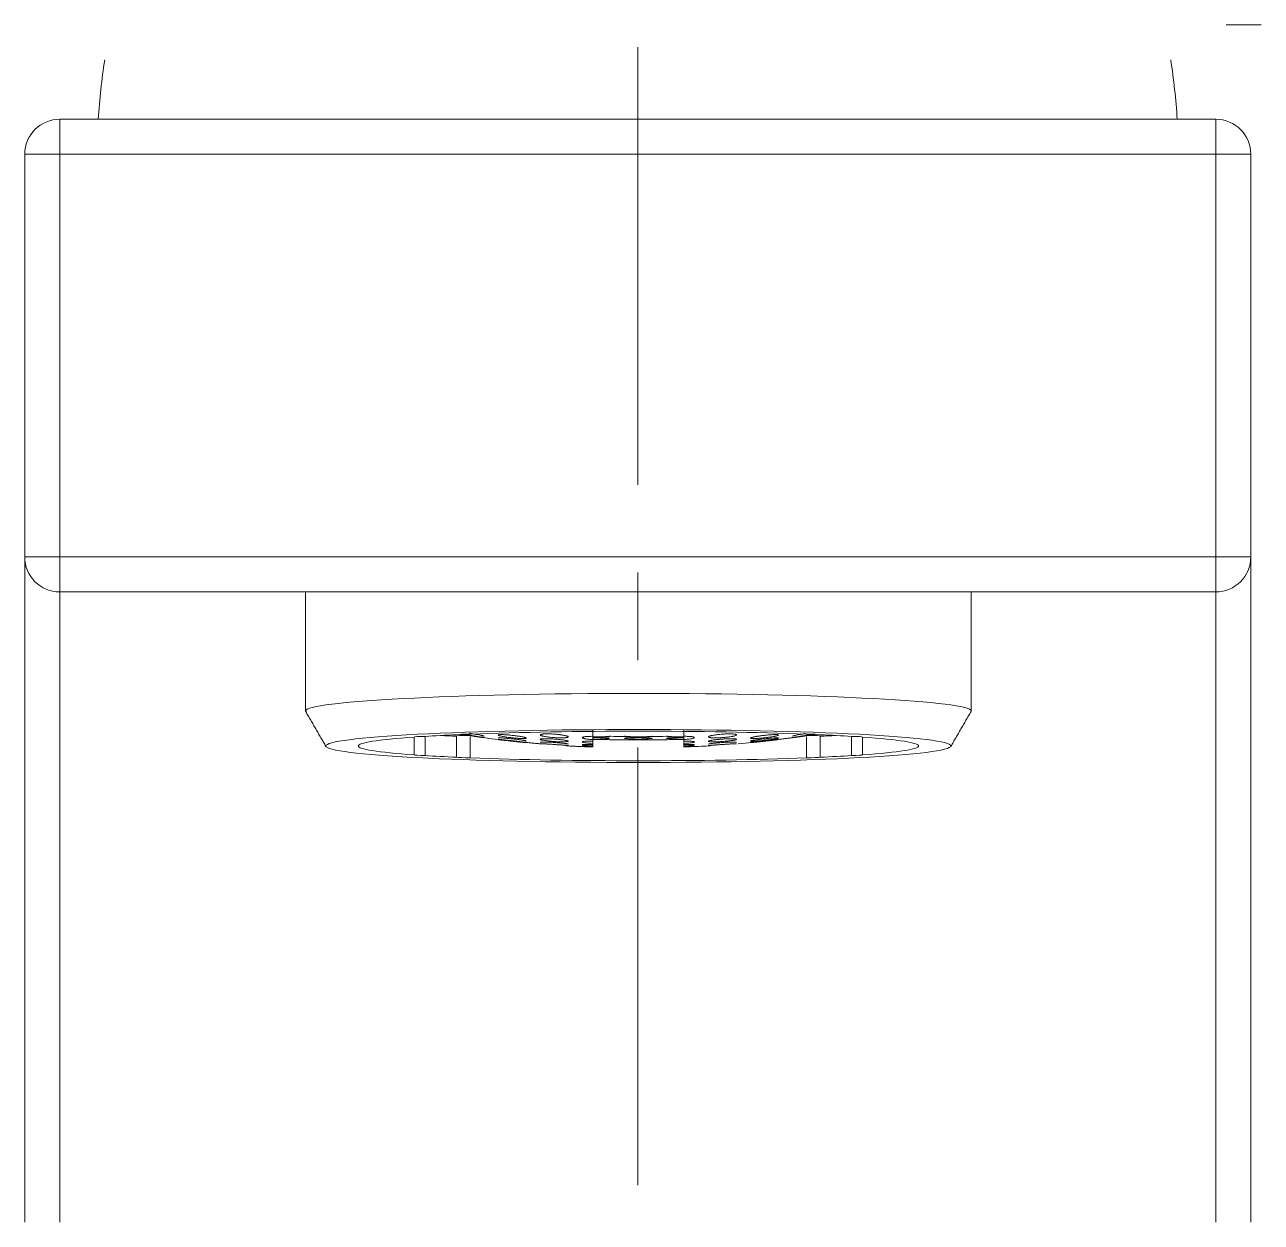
# Model space of a CAD drawing. Extents: x 3319 to 4109, y 0 to 579.
# Drawn here: x 3531.36 to 3566.66, y 364.78 to 398.98 of the extents above; entities that cross this region are included whole.
import ezdxf

# ---------------------------------------------------------------- set-up
doc = ezdxf.new("R2010")
doc.units = 0
doc.header["$LTSCALE"] = 10
doc.header["$MEASUREMENT"] = 0
doc.linetypes.add('CENTER', pattern=[2, 1.25, -0.25, 0.25, -0.25])
doc.layers.add('1', color=7, linetype='CONTINUOUS')
doc.layers.add('BODY', color=7, linetype='CONTINUOUS')

msp = doc.modelspace()

# ---------------------------------------------------------------- linework, layer by layer
at = {"layer": '1', "color": 7, "linetype": 'Continuous', "lineweight": 18}
for p, q in [((3566.661, 398.981), (3565.661, 398.981)), ((3532.361, 396.281), (3565.361, 396.281)), ((3531.361, 383.781), (3531.361, 395.281)), ((3566.361, 395.281), (3566.361, 383.781)), ((3531.361, 364.781), (3531.361, 383.781)), ((3566.361, 383.781), (3566.361, 364.781)), ((3565.361, 382.781), (3532.361, 382.781)), ((3539.379, 382.781), (3539.379, 379.382)), ((3558.379, 379.382), (3558.379, 382.781)), ((3542.479, 378.13), (3542.479, 378.637)), ((3542.791, 378.657), (3542.791, 378.11)), ((3543.689, 378.062), (3543.689, 378.661)), ((3544.079, 378.645), (3544.079, 378.046)), ((3547.579, 378.456), (3547.579, 378.529)), ((3547.579, 378.435), (3547.579, 378.386)), ((3548.079, 378.659), (3548.073, 378.661)), ((3549.279, 378.651), (3549.279, 378.653)), ((3550.179, 378.682), (3550.179, 378.565)), ((3550.179, 378.553), (3550.179, 378.456)), ((3550.179, 378.456), (3550.179, 378.386)), ((3553.679, 378.046), (3553.679, 378.645)), ((3554.069, 378.062), (3554.069, 378.661)), ((3554.967, 378.11), (3554.967, 378.657)), ((3555.279, 378.637), (3555.279, 378.13)), ((3547.579, 378.354), (3547.579, 378.374)), ((3550.179, 378.381), (3550.179, 378.354)), ((3550.179, 378.354), (3550.179, 378.353))]:
    msp.add_line(p, q, dxfattribs=at)
at = {"layer": '1', "color": 7, "linetype": 'Continuous', "lineweight": 13}
for p, q in [((3532.361, 396.281), (3532.361, 395.281)), ((3565.361, 395.281), (3565.361, 396.281)), ((3532.361, 395.281), (3531.361, 395.281)), ((3565.361, 395.281), (3532.361, 395.281)), ((3532.361, 395.281), (3532.361, 383.781)), ((3565.361, 383.781), (3565.361, 395.281)), ((3566.361, 395.281), (3565.361, 395.281)), ((3531.361, 383.781), (3532.361, 383.781)), ((3532.361, 383.781), (3565.361, 383.781)), ((3532.361, 383.781), (3532.361, 382.781)), ((3565.361, 382.781), (3565.361, 383.781)), ((3565.361, 383.781), (3566.361, 383.781)), ((3532.361, 382.781), (3532.361, 364.781)), ((3565.361, 364.781), (3565.361, 382.781))]:
    msp.add_line(p, q, dxfattribs=at)
at = {"layer": '1', "color": 7, "linetype": 'Continuous', "lineweight": 18}
for centre, radius, start, end in [((3553.419, 394.984), 20, 171.3821, 176.2825), ((3544.303, 394.984), 20, 3.7175, 8.6179), ((3532.361, 395.281), 1, 90, 180), ((3565.361, 395.281), 1, 0, 90), ((3532.361, 383.781), 1, 180, 270), ((3565.361, 383.781), 1, 270, 0)]:
    msp.add_arc(centre, radius, start, end, dxfattribs=at)
for centre, major_axis, start_param, end_param in [((3548.879, 379.382), (-9.5, 0), 4.712389, 6.283185), ((3548.879, 379.382), (9.5, 0), 0, 1.570796), ((3548.879, 379.382), (-9.5, 0), 0, 0.029108), ((3548.879, 379.382), (9.5, 0), 6.254077, 6.283185), ((3548.879, 378.383), (8.923, 0), 1.570796, 3.141593), ((3548.879, 378.383), (-8, 0), 4.068888, 5.35589), ((3548.879, 378.383), (8.923, 0), 0, 1.570796), ((3548.879, 378.383), (-8, 0), 5.639684, 6.283185), ((3542.879, 378.637), (-0.4, 0), 4.933703, 6.283185), ((3548.879, 378.383), (-8, 0), 5.41837, 5.577205), ((3548.879, 378.982), (8, 0), 3.93085, 4.006408), ((3544.079, 378.666), (-0.4, 0), 4.895042, 6.283185), ((3544.079, 378.666), (-0.4, 0), 6.283184, 6.5045), ((3544.079, 378.7), (-0.4, 0), 4.712389, 6.061872), ((3544.079, 378.729), (-0.4, 0), 0.770722, 0.926279), ((3548.879, 378.982), (8, 0), 4.54707, 4.877568), ((3547.679, 378.603), (-0.4, 0), 1.313285, 2.740895), ((3547.679, 378.603), (-0.4, 0), 3.478532, 4.968331), ((3548.879, 378.603), (-0.4, 0), 0, 3.141593), ((3548.879, 378.603), (-0.4, 0), 3.478532, 5.882488), ((3550.079, 378.603), (-0.4, 0), 0, 1.826739), ((3550.079, 378.603), (-0.4, 0), 4.454878, 5.882488), ((3553.679, 378.7), (-0.4, 0), 3.362907, 4.712389), ((3553.679, 378.666), (-0.4, 0), 3.141593, 4.536166), ((3548.879, 378.383), (-8, 0), 3.847573, 4.006408), ((3548.879, 378.982), (8, 0), 5.41837, 5.493928), ((3553.679, 378.666), (-0.4, 0), 2.920278, 3.141593), ((3554.879, 378.637), (-0.4, 0), 3.141593, 4.491075), ((3548.879, 378.383), (-8, 0), 3.141593, 3.785094), ((3548.879, 378.383), (8.923, 0), 3.141593, 4.712389), ((3548.879, 378.383), (-8, 0), 0, 0.643501), ((3542.879, 378.13), (-0.4, 0), 0, 1.349482), ((3548.879, 378.383), (-8, 0), 0.705981, 0.864816), ((3548.879, 378.383), (8.923, 0), 4.712389, 6.283185), ((3548.879, 378.383), (-8, 0), 2.276777, 2.435612), ((3554.879, 378.13), (-0.4, 0), 1.792111, 3.141593), ((3548.879, 378.383), (-8, 0), 2.498092, 3.141593), ((3544.079, 378.067), (-0.4, 0), 0.221314, 1.570796), ((3548.879, 378.383), (-8, 0), 0.927295, 2.214297), ((3553.679, 378.067), (-0.4, 0), 1.570796, 2.920278)]:
    msp.add_ellipse(centre, major_axis=major_axis, ratio=0.052756, start_param=start_param, end_param=end_param, dxfattribs=at)
for points, degree in [([(3539.383, 379.367), (3539.96, 378.37)], 1), ([(3557.798, 378.37), (3558.375, 379.367)], 1), ([(3547.579, 378.845), (3547.579, 378.719)], 1), ([(3550.179, 378.845), (3550.179, 378.719)], 1), ([(3545.225, 378.54), (3545.651, 378.484), (3546.078, 378.444)], 2), ([(3547.279, 378.498), (3547.279, 378.501), (3547.288, 378.507), (3547.329, 378.514), (3547.394, 378.519), (3547.479, 378.522), (3547.545, 378.522), (3547.579, 378.522)], 3), ([(3547.579, 378.456), (3547.545, 378.458), (3547.479, 378.462), (3547.394, 378.47), (3547.329, 378.479), (3547.288, 378.489), (3547.279, 378.495), (3547.279, 378.498)], 3), ([(3547.279, 378.416), (3547.279, 378.417), (3547.288, 378.421), (3547.329, 378.425), (3547.394, 378.427), (3547.479, 378.428), (3547.545, 378.427), (3547.579, 378.427)], 3), ([(3547.579, 378.659), (3547.579, 378.665), (3547.579, 378.678), (3547.579, 378.698), (3547.579, 378.712), (3547.579, 378.719)], 3), ([(3547.579, 378.675), (3547.579, 378.565)], 1), ([(3547.579, 378.522), (3547.579, 378.526), (3547.579, 378.535), (3547.579, 378.55), (3547.579, 378.56), (3547.579, 378.565)], 3), ([(3547.579, 378.427), (3547.579, 378.43), (3547.579, 378.436), (3547.579, 378.445), (3547.579, 378.452), (3547.579, 378.456)], 3), ([(3548.479, 378.653), (3548.346, 378.655), (3548.212, 378.657), (3548.079, 378.659)], 3), ([(3549.679, 378.659), (3549.546, 378.657), (3549.412, 378.655), (3549.279, 378.653)], 3), ([(3549.679, 378.659), (3549.679, 378.66), (3549.682, 378.662), (3549.691, 378.661), (3549.697, 378.66)], 3), ([(3550.179, 378.719), (3550.179, 378.712), (3550.179, 378.698), (3550.179, 378.678), (3550.179, 378.665), (3550.179, 378.659)], 3), ([(3550.479, 378.622), (3550.479, 378.618), (3550.47, 378.609), (3550.429, 378.596), (3550.363, 378.583), (3550.279, 378.573), (3550.213, 378.567), (3550.179, 378.565)], 3), ([(3550.179, 378.565), (3550.179, 378.56), (3550.179, 378.55), (3550.179, 378.535), (3550.179, 378.526), (3550.179, 378.522)], 3), ([(3550.179, 378.522), (3550.213, 378.522), (3550.279, 378.522), (3550.363, 378.519), (3550.429, 378.514), (3550.47, 378.507), (3550.479, 378.501), (3550.479, 378.498)], 3), ([(3550.479, 378.498), (3550.479, 378.495), (3550.47, 378.489), (3550.429, 378.479), (3550.363, 378.47), (3550.279, 378.462), (3550.213, 378.458), (3550.179, 378.456)], 3), ([(3550.179, 378.456), (3550.179, 378.452), (3550.179, 378.445), (3550.179, 378.436), (3550.179, 378.43), (3550.179, 378.427)], 3), ([(3550.179, 378.427), (3550.213, 378.427), (3550.279, 378.428), (3550.363, 378.427), (3550.429, 378.425), (3550.47, 378.421), (3550.479, 378.417), (3550.479, 378.416)], 3), ([(3551.73, 378.447), (3551.99, 378.472), (3552.25, 378.502), (3552.509, 378.538)], 3), ([(3552.88, 378.572), (3553.354, 378.622), (3553.82, 378.697)], 2), ([(3546.828, 378.387), (3547.203, 378.365), (3547.579, 378.356)], 2), ([(3547.579, 378.386), (3547.545, 378.387), (3547.479, 378.391), (3547.394, 378.397), (3547.329, 378.403), (3547.288, 378.41), (3547.279, 378.414), (3547.279, 378.416)], 3), ([(3547.279, 378.372), (3547.279, 378.372), (3547.288, 378.373), (3547.329, 378.374), (3547.394, 378.374), (3547.479, 378.372), (3547.545, 378.371), (3547.579, 378.37)], 3), ([(3547.579, 378.354), (3547.545, 378.355), (3547.479, 378.358), (3547.394, 378.362), (3547.329, 378.366), (3547.288, 378.369), (3547.279, 378.371), (3547.279, 378.372)], 3), ([(3547.579, 378.37), (3547.579, 378.371), (3547.579, 378.375), (3547.579, 378.38), (3547.579, 378.384), (3547.579, 378.386)], 3), ([(3547.579, 378.353), (3547.579, 378.353), (3547.579, 378.352), (3547.579, 378.353), (3547.579, 378.354), (3547.579, 378.354)], 3), ([(3550.479, 378.416), (3550.479, 378.414), (3550.47, 378.41), (3550.429, 378.403), (3550.363, 378.397), (3550.279, 378.391), (3550.213, 378.387), (3550.179, 378.386)], 3), ([(3550.179, 378.386), (3550.179, 378.384), (3550.179, 378.38), (3550.179, 378.375), (3550.179, 378.371), (3550.179, 378.37)], 3), ([(3550.179, 378.37), (3550.213, 378.371), (3550.279, 378.372), (3550.363, 378.374), (3550.429, 378.374), (3550.47, 378.373), (3550.479, 378.372), (3550.479, 378.372)], 3), ([(3550.479, 378.372), (3550.479, 378.371), (3550.47, 378.369), (3550.429, 378.366), (3550.363, 378.362), (3550.279, 378.358), (3550.213, 378.355), (3550.179, 378.354)], 3), ([(3550.277, 378.365), (3550.284, 378.365)], 1), ([(3550.284, 378.365), (3550.307, 378.365)], 1)]:
    msp.add_open_spline(points, degree=degree, dxfattribs=at)
for points, knots in [([(3544.479, 378.621), (3544.479, 378.62), (3544.476, 378.62), (3544.469, 378.621), (3544.465, 378.621), (3544.458, 378.622), (3544.453, 378.622), (3544.438, 378.624), (3544.426, 378.626), (3544.404, 378.628), (3544.396, 378.63), (3544.379, 378.632), (3544.37, 378.633), (3544.343, 378.637), (3544.323, 378.639), (3544.29, 378.644), (3544.279, 378.646), (3544.256, 378.649), (3544.232, 378.652), (3544.208, 378.656), (3544.183, 378.66), (3544.17, 378.662), (3544.132, 378.667), (3544.106, 378.671), (3544.067, 378.677), (3544.054, 378.679), (3544.028, 378.683), (3544.015, 378.685), (3543.977, 378.691), (3543.952, 378.695), (3543.916, 378.701), (3543.904, 378.703), (3543.88, 378.707), (3543.869, 378.708), (3543.849, 378.712), (3543.841, 378.713), (3543.833, 378.715)], [0, 0, 0, 0, 0.087706, 0.087706, 0.131559, 0.131559, 0.175412, 0.175412, 0.263118, 0.263118, 0.306971, 0.306971, 0.350824, 0.350824, 0.438529, 0.438529, 0.482382, 0.482382, 0.526235, 0.570088, 0.570088, 0.613941, 0.613941, 0.701647, 0.701647, 0.7455, 0.7455, 0.789353, 0.789353, 0.877059, 0.877059, 0.920912, 0.920912, 0.964765, 0.964765, 1, 1, 1, 1]), ([(3543.835, 378.714), (3543.839, 378.713), (3543.886, 378.706), (3543.936, 378.697), (3543.983, 378.69)], [0, 0, 0, 0, 0.085581, 1, 1, 1, 1]), ([(3543.87, 378.718), (3543.877, 378.717), (3543.884, 378.716), (3543.902, 378.713), (3543.925, 378.71), (3543.95, 378.706), (3543.974, 378.703), (3543.987, 378.701), (3544.026, 378.695), (3544.051, 378.691), (3544.09, 378.685), (3544.103, 378.683), (3544.13, 378.679), (3544.143, 378.677), (3544.181, 378.671), (3544.206, 378.668), (3544.242, 378.662), (3544.254, 378.66), (3544.277, 378.656), (3544.289, 378.655), (3544.321, 378.649), (3544.341, 378.646), (3544.37, 378.641), (3544.379, 378.64), (3544.395, 378.637), (3544.411, 378.634), (3544.425, 378.632), (3544.437, 378.63), (3544.443, 378.629), (3544.458, 378.626), (3544.466, 378.624), (3544.476, 378.622), (3544.479, 378.621), (3544.479, 378.621)], [0, 0, 0, 0, 0.027012, 0.027012, 0.073345, 0.119678, 0.119678, 0.166011, 0.166011, 0.258676, 0.258676, 0.305009, 0.305009, 0.351342, 0.351342, 0.444007, 0.444007, 0.49034, 0.49034, 0.536673, 0.536673, 0.629338, 0.629338, 0.675671, 0.675671, 0.722004, 0.768336, 0.768336, 0.814669, 0.814669, 0.907335, 0.907335, 1, 1, 1, 1]), ([(3543.983, 378.69), (3543.989, 378.689), (3544.043, 378.681), (3544.227, 378.653), (3544.516, 378.61), (3544.757, 378.582), (3544.878, 378.57)], [0, 0, 0, 0, 0.020362, 0.19381, 0.596188, 1, 1, 1, 1]), ([(3544.054, 378.747), (3544.062, 378.745), (3544.07, 378.744), (3544.092, 378.741), (3544.105, 378.739), (3544.131, 378.735), (3544.144, 378.733), (3544.182, 378.727), (3544.207, 378.722), (3544.243, 378.716), (3544.255, 378.714), (3544.278, 378.71), (3544.289, 378.708), (3544.322, 378.702), (3544.342, 378.698), (3544.37, 378.692), (3544.379, 378.69), (3544.396, 378.687), (3544.411, 378.683), (3544.425, 378.68), (3544.437, 378.677), (3544.443, 378.676), (3544.458, 378.672), (3544.466, 378.669), (3544.476, 378.665), (3544.479, 378.663), (3544.479, 378.662)], [0, 0, 0, 0, 0.038376, 0.038376, 0.098477, 0.098477, 0.158579, 0.158579, 0.278782, 0.278782, 0.338883, 0.338883, 0.398985, 0.398985, 0.519188, 0.519188, 0.579289, 0.579289, 0.639391, 0.699492, 0.699492, 0.759594, 0.759594, 0.879797, 0.879797, 1, 1, 1, 1]), ([(3544.879, 378.695), (3544.879, 378.698), (3544.881, 378.7), (3544.889, 378.702), (3544.892, 378.703), (3544.9, 378.704), (3544.904, 378.705), (3544.92, 378.707), (3544.932, 378.707), (3544.954, 378.708), (3544.962, 378.708), (3544.979, 378.708), (3544.987, 378.708), (3545.015, 378.707), (3545.035, 378.706), (3545.068, 378.705), (3545.08, 378.704), (3545.103, 378.703), (3545.126, 378.701), (3545.151, 378.699), (3545.176, 378.697), (3545.189, 378.696), (3545.227, 378.692), (3545.253, 378.69), (3545.292, 378.685), (3545.305, 378.684), (3545.332, 378.681), (3545.345, 378.679), (3545.383, 378.674), (3545.408, 378.671), (3545.444, 378.666), (3545.456, 378.664), (3545.479, 378.66), (3545.49, 378.658), (3545.523, 378.653), (3545.543, 378.649), (3545.58, 378.642), (3545.597, 378.638), (3545.618, 378.633), (3545.625, 378.631), (3545.638, 378.628), (3545.643, 378.626), (3545.658, 378.622), (3545.666, 378.619), (3545.676, 378.613), (3545.679, 378.61), (3545.679, 378.608)], [0, 0, 0, 0, 0.0625, 0.0625, 0.09375, 0.09375, 0.125, 0.125, 0.1875, 0.1875, 0.21875, 0.21875, 0.25, 0.25, 0.3125, 0.3125, 0.34375, 0.34375, 0.375, 0.40625, 0.40625, 0.4375, 0.4375, 0.5, 0.5, 0.53125, 0.53125, 0.5625, 0.5625, 0.625, 0.625, 0.65625, 0.65625, 0.6875, 0.6875, 0.75, 0.75, 0.8125, 0.8125, 0.84375, 0.84375, 0.875, 0.875, 0.9375, 0.9375, 1, 1, 1, 1]), ([(3545.679, 378.608), (3545.679, 378.606), (3545.676, 378.604), (3545.669, 378.601), (3545.665, 378.6), (3545.658, 378.599), (3545.653, 378.598), (3545.638, 378.597), (3545.626, 378.596), (3545.604, 378.595), (3545.596, 378.595), (3545.579, 378.595), (3545.57, 378.595), (3545.543, 378.596), (3545.522, 378.597), (3545.489, 378.598), (3545.478, 378.599), (3545.455, 378.6), (3545.431, 378.602), (3545.407, 378.604), (3545.382, 378.606), (3545.369, 378.607), (3545.33, 378.61), (3545.304, 378.613), (3545.265, 378.617), (3545.252, 378.619), (3545.226, 378.622), (3545.213, 378.623), (3545.175, 378.628), (3545.15, 378.631), (3545.114, 378.637), (3545.102, 378.639), (3545.079, 378.642), (3545.067, 378.644), (3545.035, 378.649), (3545.015, 378.653), (3544.978, 378.661), (3544.961, 378.664), (3544.939, 378.67), (3544.933, 378.671), (3544.92, 378.675), (3544.915, 378.676), (3544.899, 378.681), (3544.892, 378.684), (3544.882, 378.69), (3544.879, 378.693), (3544.879, 378.695)], [0, 0, 0, 0, 0.0625, 0.0625, 0.09375, 0.09375, 0.125, 0.125, 0.1875, 0.1875, 0.21875, 0.21875, 0.25, 0.25, 0.3125, 0.3125, 0.34375, 0.34375, 0.375, 0.40625, 0.40625, 0.4375, 0.4375, 0.5, 0.5, 0.53125, 0.53125, 0.5625, 0.5625, 0.625, 0.625, 0.65625, 0.65625, 0.6875, 0.6875, 0.75, 0.75, 0.8125, 0.8125, 0.84375, 0.84375, 0.875, 0.875, 0.9375, 0.9375, 1, 1, 1, 1]), ([(3544.879, 378.61), (3544.879, 378.611), (3544.881, 378.612), (3544.889, 378.613), (3544.892, 378.614), (3544.9, 378.614), (3544.904, 378.614), (3544.92, 378.615), (3544.932, 378.615), (3544.954, 378.614), (3544.962, 378.614), (3544.978, 378.613), (3544.987, 378.612), (3545.015, 378.611), (3545.035, 378.609), (3545.068, 378.607), (3545.079, 378.606), (3545.102, 378.604), (3545.126, 378.602), (3545.15, 378.6), (3545.175, 378.598), (3545.188, 378.597), (3545.227, 378.593), (3545.253, 378.59), (3545.292, 378.586), (3545.305, 378.584), (3545.331, 378.581), (3545.344, 378.58), (3545.382, 378.575), (3545.407, 378.572), (3545.443, 378.568), (3545.455, 378.566), (3545.478, 378.563), (3545.49, 378.561), (3545.522, 378.557), (3545.542, 378.554), (3545.57, 378.549), (3545.579, 378.548), (3545.596, 378.545), (3545.611, 378.542), (3545.625, 378.54), (3545.637, 378.537), (3545.643, 378.536), (3545.658, 378.532), (3545.666, 378.53), (3545.676, 378.526), (3545.679, 378.525), (3545.679, 378.523)], [0, 0, 0, 0, 0.0625, 0.0625, 0.09375, 0.09375, 0.125, 0.125, 0.1875, 0.1875, 0.21875, 0.21875, 0.25, 0.25, 0.3125, 0.3125, 0.34375, 0.34375, 0.375, 0.40625, 0.40625, 0.4375, 0.4375, 0.5, 0.5, 0.53125, 0.53125, 0.5625, 0.5625, 0.625, 0.625, 0.65625, 0.65625, 0.6875, 0.6875, 0.75, 0.75, 0.78125, 0.78125, 0.8125, 0.84375, 0.84375, 0.875, 0.875, 0.9375, 0.9375, 1, 1, 1, 1]), ([(3545.679, 378.481), (3545.679, 378.481), (3545.676, 378.481), (3545.669, 378.481), (3545.665, 378.481), (3545.658, 378.481), (3545.653, 378.482), (3545.638, 378.483), (3545.626, 378.484), (3545.604, 378.485), (3545.596, 378.486), (3545.58, 378.488), (3545.571, 378.488), (3545.543, 378.491), (3545.523, 378.493), (3545.49, 378.496), (3545.479, 378.497), (3545.456, 378.499), (3545.433, 378.502), (3545.408, 378.504), (3545.383, 378.507), (3545.37, 378.508), (3545.332, 378.512), (3545.306, 378.515), (3545.267, 378.519), (3545.254, 378.521), (3545.228, 378.524), (3545.215, 378.525), (3545.176, 378.53), (3545.151, 378.532), (3545.115, 378.537), (3545.103, 378.538), (3545.08, 378.541), (3545.068, 378.542), (3545.036, 378.546), (3545.016, 378.549), (3544.988, 378.552), (3544.979, 378.553), (3544.962, 378.555), (3544.946, 378.558), (3544.933, 378.559), (3544.92, 378.561), (3544.915, 378.562), (3544.899, 378.564), (3544.892, 378.565), (3544.882, 378.567), (3544.879, 378.568), (3544.879, 378.569)], [0, 0, 0, 0, 0.0625, 0.0625, 0.09375, 0.09375, 0.125, 0.125, 0.1875, 0.1875, 0.21875, 0.21875, 0.25, 0.25, 0.3125, 0.3125, 0.34375, 0.34375, 0.375, 0.40625, 0.40625, 0.4375, 0.4375, 0.5, 0.5, 0.53125, 0.53125, 0.5625, 0.5625, 0.625, 0.625, 0.65625, 0.65625, 0.6875, 0.6875, 0.75, 0.75, 0.78125, 0.78125, 0.8125, 0.84375, 0.84375, 0.875, 0.875, 0.9375, 0.9375, 1, 1, 1, 1]), ([(3544.879, 378.569), (3544.879, 378.569), (3544.881, 378.569), (3544.889, 378.569), (3544.892, 378.569), (3544.9, 378.568), (3544.904, 378.568), (3544.919, 378.567), (3544.932, 378.566), (3544.954, 378.564), (3544.961, 378.563), (3544.978, 378.562), (3544.987, 378.561), (3545.015, 378.558), (3545.035, 378.556), (3545.067, 378.553), (3545.079, 378.552), (3545.102, 378.55), (3545.125, 378.547), (3545.15, 378.545), (3545.175, 378.542), (3545.187, 378.541), (3545.226, 378.537), (3545.252, 378.534), (3545.291, 378.53), (3545.304, 378.528), (3545.33, 378.526), (3545.343, 378.524), (3545.381, 378.52), (3545.406, 378.517), (3545.443, 378.513), (3545.455, 378.511), (3545.478, 378.509), (3545.489, 378.507), (3545.522, 378.504), (3545.542, 378.501), (3545.57, 378.498), (3545.579, 378.497), (3545.596, 378.494), (3545.611, 378.492), (3545.625, 378.491), (3545.637, 378.489), (3545.643, 378.488), (3545.658, 378.486), (3545.666, 378.485), (3545.676, 378.483), (3545.679, 378.482), (3545.679, 378.481)], [0, 0, 0, 0, 0.0625, 0.0625, 0.09375, 0.09375, 0.125, 0.125, 0.1875, 0.1875, 0.21875, 0.21875, 0.25, 0.25, 0.3125, 0.3125, 0.34375, 0.34375, 0.375, 0.40625, 0.40625, 0.4375, 0.4375, 0.5, 0.5, 0.53125, 0.53125, 0.5625, 0.5625, 0.625, 0.625, 0.65625, 0.65625, 0.6875, 0.6875, 0.75, 0.75, 0.78125, 0.78125, 0.8125, 0.84375, 0.84375, 0.875, 0.875, 0.9375, 0.9375, 1, 1, 1, 1]), ([(3546.079, 378.7), (3546.079, 378.703), (3546.081, 378.706), (3546.089, 378.711), (3546.092, 378.712), (3546.1, 378.715), (3546.104, 378.716), (3546.119, 378.719), (3546.132, 378.721), (3546.154, 378.724), (3546.162, 378.725), (3546.178, 378.726), (3546.187, 378.726), (3546.215, 378.728), (3546.235, 378.729), (3546.268, 378.729), (3546.279, 378.729), (3546.303, 378.729), (3546.326, 378.728), (3546.351, 378.728), (3546.376, 378.727), (3546.389, 378.726), (3546.428, 378.724), (3546.454, 378.723), (3546.493, 378.72), (3546.506, 378.719), (3546.532, 378.717), (3546.545, 378.716), (3546.583, 378.712), (3546.608, 378.709), (3546.645, 378.705), (3546.656, 378.703), (3546.68, 378.7), (3546.691, 378.698), (3546.723, 378.693), (3546.743, 378.69), (3546.78, 378.683), (3546.797, 378.679), (3546.819, 378.673), (3546.825, 378.671), (3546.838, 378.668), (3546.843, 378.666), (3546.858, 378.66), (3546.866, 378.657), (3546.876, 378.65), (3546.879, 378.646), (3546.879, 378.643)], [0, 0, 0, 0, 0.0625, 0.0625, 0.09375, 0.09375, 0.125, 0.125, 0.1875, 0.1875, 0.21875, 0.21875, 0.25, 0.25, 0.3125, 0.3125, 0.34375, 0.34375, 0.375, 0.40625, 0.40625, 0.4375, 0.4375, 0.5, 0.5, 0.53125, 0.53125, 0.5625, 0.5625, 0.625, 0.625, 0.65625, 0.65625, 0.6875, 0.6875, 0.75, 0.75, 0.8125, 0.8125, 0.84375, 0.84375, 0.875, 0.875, 0.9375, 0.9375, 1, 1, 1, 1]), ([(3546.879, 378.643), (3546.879, 378.64), (3546.876, 378.637), (3546.869, 378.633), (3546.865, 378.631), (3546.858, 378.629), (3546.853, 378.627), (3546.838, 378.624), (3546.826, 378.622), (3546.804, 378.62), (3546.796, 378.619), (3546.779, 378.618), (3546.771, 378.617), (3546.743, 378.616), (3546.723, 378.615), (3546.69, 378.614), (3546.678, 378.614), (3546.655, 378.615), (3546.631, 378.615), (3546.607, 378.615), (3546.582, 378.616), (3546.569, 378.617), (3546.53, 378.619), (3546.504, 378.62), (3546.465, 378.623), (3546.452, 378.624), (3546.426, 378.626), (3546.413, 378.627), (3546.374, 378.631), (3546.349, 378.634), (3546.313, 378.638), (3546.301, 378.639), (3546.278, 378.643), (3546.267, 378.644), (3546.235, 378.649), (3546.214, 378.653), (3546.177, 378.66), (3546.161, 378.664), (3546.139, 378.669), (3546.132, 378.671), (3546.12, 378.675), (3546.114, 378.677), (3546.099, 378.682), (3546.092, 378.686), (3546.082, 378.693), (3546.079, 378.697), (3546.079, 378.7)], [0, 0, 0, 0, 0.0625, 0.0625, 0.09375, 0.09375, 0.125, 0.125, 0.1875, 0.1875, 0.21875, 0.21875, 0.25, 0.25, 0.3125, 0.3125, 0.34375, 0.34375, 0.375, 0.40625, 0.40625, 0.4375, 0.4375, 0.5, 0.5, 0.53125, 0.53125, 0.5625, 0.5625, 0.625, 0.625, 0.65625, 0.65625, 0.6875, 0.6875, 0.75, 0.75, 0.8125, 0.8125, 0.84375, 0.84375, 0.875, 0.875, 0.9375, 0.9375, 1, 1, 1, 1]), ([(3546.079, 378.573), (3546.079, 378.575), (3546.081, 378.577), (3546.089, 378.58), (3546.092, 378.581), (3546.1, 378.582), (3546.104, 378.583), (3546.119, 378.585), (3546.132, 378.587), (3546.154, 378.588), (3546.161, 378.588), (3546.178, 378.589), (3546.187, 378.589), (3546.215, 378.59), (3546.235, 378.59), (3546.268, 378.589), (3546.279, 378.589), (3546.302, 378.589), (3546.326, 378.588), (3546.35, 378.587), (3546.376, 378.586), (3546.388, 378.585), (3546.427, 378.583), (3546.453, 378.582), (3546.492, 378.579), (3546.505, 378.578), (3546.531, 378.576), (3546.544, 378.575), (3546.583, 378.572), (3546.608, 378.569), (3546.644, 378.565), (3546.656, 378.564), (3546.679, 378.561), (3546.69, 378.56), (3546.723, 378.556), (3546.743, 378.553), (3546.78, 378.547), (3546.797, 378.545), (3546.818, 378.54), (3546.825, 378.539), (3546.838, 378.536), (3546.843, 378.535), (3546.858, 378.53), (3546.866, 378.528), (3546.876, 378.523), (3546.879, 378.52), (3546.879, 378.518)], [0, 0, 0, 0, 0.0625, 0.0625, 0.09375, 0.09375, 0.125, 0.125, 0.1875, 0.1875, 0.21875, 0.21875, 0.25, 0.25, 0.3125, 0.3125, 0.34375, 0.34375, 0.375, 0.40625, 0.40625, 0.4375, 0.4375, 0.5, 0.5, 0.53125, 0.53125, 0.5625, 0.5625, 0.625, 0.625, 0.65625, 0.65625, 0.6875, 0.6875, 0.75, 0.75, 0.8125, 0.8125, 0.84375, 0.84375, 0.875, 0.875, 0.9375, 0.9375, 1, 1, 1, 1]), ([(3546.879, 378.518), (3546.879, 378.516), (3546.876, 378.514), (3546.869, 378.511), (3546.865, 378.51), (3546.858, 378.508), (3546.853, 378.508), (3546.838, 378.505), (3546.826, 378.504), (3546.804, 378.503), (3546.796, 378.503), (3546.779, 378.502), (3546.771, 378.502), (3546.743, 378.501), (3546.723, 378.501), (3546.69, 378.501), (3546.679, 378.502), (3546.655, 378.502), (3546.632, 378.503), (3546.607, 378.504), (3546.582, 378.505), (3546.569, 378.505), (3546.531, 378.507), (3546.505, 378.509), (3546.466, 378.511), (3546.453, 378.512), (3546.426, 378.514), (3546.413, 378.515), (3546.375, 378.519), (3546.35, 378.521), (3546.314, 378.525), (3546.302, 378.526), (3546.279, 378.529), (3546.267, 378.53), (3546.235, 378.534), (3546.215, 378.537), (3546.177, 378.543), (3546.161, 378.546), (3546.139, 378.55), (3546.132, 378.551), (3546.12, 378.554), (3546.114, 378.556), (3546.099, 378.56), (3546.092, 378.563), (3546.082, 378.568), (3546.079, 378.57), (3546.079, 378.573)], [0, 0, 0, 0, 0.0625, 0.0625, 0.09375, 0.09375, 0.125, 0.125, 0.1875, 0.1875, 0.21875, 0.21875, 0.25, 0.25, 0.3125, 0.3125, 0.34375, 0.34375, 0.375, 0.40625, 0.40625, 0.4375, 0.4375, 0.5, 0.5, 0.53125, 0.53125, 0.5625, 0.5625, 0.625, 0.625, 0.65625, 0.65625, 0.6875, 0.6875, 0.75, 0.75, 0.8125, 0.8125, 0.84375, 0.84375, 0.875, 0.875, 0.9375, 0.9375, 1, 1, 1, 1]), ([(3546.079, 378.489), (3546.079, 378.49), (3546.081, 378.491), (3546.089, 378.493), (3546.092, 378.493), (3546.1, 378.494), (3546.104, 378.494), (3546.119, 378.495), (3546.132, 378.496), (3546.154, 378.496), (3546.161, 378.496), (3546.178, 378.496), (3546.187, 378.496), (3546.215, 378.495), (3546.235, 378.495), (3546.268, 378.494), (3546.279, 378.493), (3546.302, 378.492), (3546.326, 378.491), (3546.35, 378.49), (3546.375, 378.489), (3546.388, 378.488), (3546.427, 378.486), (3546.453, 378.484), (3546.492, 378.482), (3546.505, 378.481), (3546.531, 378.479), (3546.544, 378.478), (3546.582, 378.475), (3546.607, 378.473), (3546.644, 378.47), (3546.656, 378.469), (3546.679, 378.466), (3546.69, 378.465), (3546.722, 378.462), (3546.743, 378.46), (3546.78, 378.455), (3546.797, 378.453), (3546.818, 378.45), (3546.825, 378.449), (3546.838, 378.447), (3546.843, 378.446), (3546.858, 378.443), (3546.866, 378.441), (3546.876, 378.438), (3546.879, 378.436), (3546.879, 378.435)], [0, 0, 0, 0, 0.0625, 0.0625, 0.09375, 0.09375, 0.125, 0.125, 0.1875, 0.1875, 0.21875, 0.21875, 0.25, 0.25, 0.3125, 0.3125, 0.34375, 0.34375, 0.375, 0.40625, 0.40625, 0.4375, 0.4375, 0.5, 0.5, 0.53125, 0.53125, 0.5625, 0.5625, 0.625, 0.625, 0.65625, 0.65625, 0.6875, 0.6875, 0.75, 0.75, 0.8125, 0.8125, 0.84375, 0.84375, 0.875, 0.875, 0.9375, 0.9375, 1, 1, 1, 1]), ([(3546.079, 378.446), (3546.079, 378.447), (3546.081, 378.447), (3546.089, 378.447), (3546.092, 378.447), (3546.1, 378.447), (3546.104, 378.447), (3546.119, 378.446), (3546.132, 378.446), (3546.153, 378.445), (3546.161, 378.445), (3546.178, 378.444), (3546.187, 378.444), (3546.214, 378.442), (3546.235, 378.441), (3546.267, 378.439), (3546.279, 378.439), (3546.302, 378.437), (3546.325, 378.436), (3546.35, 378.434), (3546.375, 378.433), (3546.387, 378.432), (3546.426, 378.429), (3546.452, 378.428), (3546.491, 378.425), (3546.504, 378.424), (3546.53, 378.422), (3546.543, 378.421), (3546.582, 378.419), (3546.607, 378.417), (3546.643, 378.414), (3546.655, 378.413), (3546.678, 378.411), (3546.69, 378.411), (3546.722, 378.408), (3546.742, 378.406), (3546.771, 378.404), (3546.779, 378.403), (3546.796, 378.402), (3546.812, 378.4), (3546.825, 378.399), (3546.838, 378.398), (3546.843, 378.397), (3546.858, 378.395), (3546.866, 378.394), (3546.876, 378.393), (3546.879, 378.392), (3546.879, 378.391)], [0, 0, 0, 0, 0.0625, 0.0625, 0.09375, 0.09375, 0.125, 0.125, 0.1875, 0.1875, 0.21875, 0.21875, 0.25, 0.25, 0.3125, 0.3125, 0.34375, 0.34375, 0.375, 0.40625, 0.40625, 0.4375, 0.4375, 0.5, 0.5, 0.53125, 0.53125, 0.5625, 0.5625, 0.625, 0.625, 0.65625, 0.65625, 0.6875, 0.6875, 0.75, 0.75, 0.78125, 0.78125, 0.8125, 0.84375, 0.84375, 0.875, 0.875, 0.9375, 0.9375, 1, 1, 1, 1]), ([(3547.279, 378.622), (3547.279, 378.625), (3547.283, 378.63), (3547.293, 378.635), (3547.307, 378.639), (3547.316, 378.642), (3547.337, 378.646), (3547.349, 378.647), (3547.369, 378.65), (3547.376, 378.651), (3547.391, 378.652), (3547.399, 378.653), (3547.423, 378.655), (3547.44, 378.656), (3547.468, 378.657), (3547.477, 378.657), (3547.497, 378.658), (3547.507, 378.658), (3547.537, 378.659), (3547.557, 378.659), (3547.579, 378.659)], [0, 0, 0, 0, 0.125, 0.25, 0.25, 0.375, 0.375, 0.5, 0.5, 0.5625, 0.5625, 0.625, 0.625, 0.75, 0.75, 0.8125, 0.8125, 0.875, 0.875, 1, 1, 1, 1]), ([(3547.579, 378.565), (3547.557, 378.566), (3547.516, 378.57), (3547.477, 378.573), (3547.44, 378.578), (3547.423, 378.58), (3547.391, 378.584), (3547.376, 378.587), (3547.356, 378.591), (3547.349, 378.592), (3547.338, 378.595), (3547.332, 378.596), (3547.316, 378.6), (3547.308, 378.603), (3547.297, 378.607), (3547.294, 378.608), (3547.288, 378.611), (3547.286, 378.613), (3547.281, 378.617), (3547.279, 378.619), (3547.279, 378.622)], [0, 0, 0, 0, 0.125, 0.25, 0.25, 0.375, 0.375, 0.5, 0.5, 0.5625, 0.5625, 0.625, 0.625, 0.75, 0.75, 0.8125, 0.8125, 0.875, 0.875, 1, 1, 1, 1]), ([(3548.479, 378.653), (3548.479, 378.656), (3548.482, 378.658), (3548.493, 378.659), (3548.501, 378.659), (3548.513, 378.657)], [0, 0, 0, 0, 0.5, 0.5, 1, 1, 1, 1]), ([(3549.279, 378.653), (3549.279, 378.656), (3549.276, 378.658), (3549.265, 378.659), (3549.256, 378.659), (3549.245, 378.657)], [0, 0, 0, 0, 0.5, 0.5, 1, 1, 1, 1]), ([(3550.179, 378.659), (3550.2, 378.659), (3550.242, 378.659), (3550.28, 378.658), (3550.317, 378.656), (3550.335, 378.655), (3550.367, 378.652), (3550.382, 378.651), (3550.402, 378.648), (3550.408, 378.647), (3550.42, 378.646), (3550.426, 378.645), (3550.441, 378.642), (3550.45, 378.639), (3550.461, 378.636), (3550.464, 378.635), (3550.469, 378.632), (3550.472, 378.631), (3550.477, 378.627), (3550.479, 378.625), (3550.479, 378.622)], [0, 0, 0, 0, 0.125, 0.25, 0.25, 0.375, 0.375, 0.5, 0.5, 0.5625, 0.5625, 0.625, 0.625, 0.75, 0.75, 0.8125, 0.8125, 0.875, 0.875, 1, 1, 1, 1]), ([(3550.879, 378.643), (3550.879, 378.646), (3550.881, 378.65), (3550.889, 378.655), (3550.892, 378.657), (3550.9, 378.66), (3550.904, 378.662), (3550.919, 378.668), (3550.932, 378.671), (3550.953, 378.677), (3550.961, 378.679), (3550.978, 378.683), (3550.986, 378.684), (3551.014, 378.69), (3551.034, 378.693), (3551.067, 378.698), (3551.078, 378.7), (3551.101, 378.703), (3551.125, 378.706), (3551.149, 378.709), (3551.174, 378.712), (3551.187, 378.713), (3551.226, 378.717), (3551.252, 378.719), (3551.291, 378.722), (3551.304, 378.723), (3551.33, 378.724), (3551.343, 378.725), (3551.382, 378.727), (3551.407, 378.728), (3551.443, 378.729), (3551.455, 378.729), (3551.478, 378.729), (3551.489, 378.729), (3551.522, 378.729), (3551.542, 378.728), (3551.57, 378.726), (3551.579, 378.726), (3551.596, 378.725), (3551.612, 378.723), (3551.625, 378.721), (3551.638, 378.719), (3551.643, 378.718), (3551.658, 378.715), (3551.666, 378.712), (3551.676, 378.706), (3551.679, 378.703), (3551.679, 378.7)], [0, 0, 0, 0, 0.0625, 0.0625, 0.09375, 0.09375, 0.125, 0.125, 0.1875, 0.1875, 0.21875, 0.21875, 0.25, 0.25, 0.3125, 0.3125, 0.34375, 0.34375, 0.375, 0.40625, 0.40625, 0.4375, 0.4375, 0.5, 0.5, 0.53125, 0.53125, 0.5625, 0.5625, 0.625, 0.625, 0.65625, 0.65625, 0.6875, 0.6875, 0.75, 0.75, 0.78125, 0.78125, 0.8125, 0.84375, 0.84375, 0.875, 0.875, 0.9375, 0.9375, 1, 1, 1, 1]), ([(3551.679, 378.7), (3551.679, 378.697), (3551.676, 378.693), (3551.669, 378.688), (3551.666, 378.686), (3551.658, 378.682), (3551.653, 378.681), (3551.638, 378.675), (3551.626, 378.671), (3551.605, 378.666), (3551.597, 378.664), (3551.58, 378.66), (3551.571, 378.658), (3551.544, 378.653), (3551.524, 378.649), (3551.491, 378.644), (3551.48, 378.643), (3551.457, 378.64), (3551.433, 378.636), (3551.409, 378.634), (3551.384, 378.631), (3551.371, 378.63), (3551.332, 378.626), (3551.306, 378.624), (3551.267, 378.621), (3551.254, 378.62), (3551.228, 378.619), (3551.215, 378.618), (3551.176, 378.616), (3551.151, 378.615), (3551.115, 378.615), (3551.103, 378.615), (3551.08, 378.614), (3551.068, 378.614), (3551.036, 378.615), (3551.015, 378.615), (3550.987, 378.617), (3550.978, 378.618), (3550.962, 378.619), (3550.946, 378.62), (3550.933, 378.622), (3550.92, 378.624), (3550.914, 378.625), (3550.899, 378.629), (3550.892, 378.631), (3550.882, 378.637), (3550.879, 378.64), (3550.879, 378.643)], [0, 0, 0, 0, 0.0625, 0.0625, 0.09375, 0.09375, 0.125, 0.125, 0.1875, 0.1875, 0.21875, 0.21875, 0.25, 0.25, 0.3125, 0.3125, 0.34375, 0.34375, 0.375, 0.40625, 0.40625, 0.4375, 0.4375, 0.5, 0.5, 0.53125, 0.53125, 0.5625, 0.5625, 0.625, 0.625, 0.65625, 0.65625, 0.6875, 0.6875, 0.75, 0.75, 0.78125, 0.78125, 0.8125, 0.84375, 0.84375, 0.875, 0.875, 0.9375, 0.9375, 1, 1, 1, 1]), ([(3550.879, 378.518), (3550.879, 378.52), (3550.881, 378.523), (3550.889, 378.527), (3550.892, 378.528), (3550.9, 378.53), (3550.904, 378.532), (3550.919, 378.536), (3550.932, 378.539), (3550.953, 378.543), (3550.961, 378.545), (3550.978, 378.547), (3550.987, 378.549), (3551.014, 378.553), (3551.035, 378.556), (3551.067, 378.56), (3551.079, 378.561), (3551.102, 378.564), (3551.125, 378.567), (3551.15, 378.569), (3551.175, 378.572), (3551.188, 378.573), (3551.226, 378.576), (3551.252, 378.578), (3551.291, 378.581), (3551.304, 378.582), (3551.33, 378.583), (3551.343, 378.584), (3551.382, 378.586), (3551.407, 378.587), (3551.443, 378.588), (3551.455, 378.589), (3551.478, 378.589), (3551.49, 378.589), (3551.522, 378.59), (3551.542, 378.59), (3551.571, 378.589), (3551.579, 378.589), (3551.596, 378.588), (3551.612, 378.588), (3551.625, 378.587), (3551.638, 378.585), (3551.643, 378.585), (3551.658, 378.583), (3551.666, 378.581), (3551.676, 378.577), (3551.679, 378.575), (3551.679, 378.573)], [0, 0, 0, 0, 0.0625, 0.0625, 0.09375, 0.09375, 0.125, 0.125, 0.1875, 0.1875, 0.21875, 0.21875, 0.25, 0.25, 0.3125, 0.3125, 0.34375, 0.34375, 0.375, 0.40625, 0.40625, 0.4375, 0.4375, 0.5, 0.5, 0.53125, 0.53125, 0.5625, 0.5625, 0.625, 0.625, 0.65625, 0.65625, 0.6875, 0.6875, 0.75, 0.75, 0.78125, 0.78125, 0.8125, 0.84375, 0.84375, 0.875, 0.875, 0.9375, 0.9375, 1, 1, 1, 1]), ([(3551.679, 378.573), (3551.679, 378.57), (3551.676, 378.568), (3551.669, 378.564), (3551.665, 378.563), (3551.658, 378.56), (3551.653, 378.559), (3551.638, 378.554), (3551.626, 378.551), (3551.604, 378.547), (3551.596, 378.546), (3551.58, 378.543), (3551.571, 378.541), (3551.543, 378.537), (3551.523, 378.534), (3551.49, 378.53), (3551.479, 378.529), (3551.456, 378.526), (3551.433, 378.523), (3551.408, 378.521), (3551.383, 378.519), (3551.37, 378.517), (3551.332, 378.514), (3551.306, 378.512), (3551.267, 378.51), (3551.254, 378.509), (3551.227, 378.507), (3551.214, 378.506), (3551.176, 378.504), (3551.151, 378.503), (3551.114, 378.502), (3551.102, 378.502), (3551.079, 378.502), (3551.068, 378.501), (3551.035, 378.501), (3551.015, 378.501), (3550.987, 378.502), (3550.978, 378.502), (3550.962, 378.503), (3550.946, 378.503), (3550.933, 378.504), (3550.92, 378.505), (3550.914, 378.506), (3550.899, 378.508), (3550.892, 378.51), (3550.882, 378.514), (3550.879, 378.516), (3550.879, 378.518)], [0, 0, 0, 0, 0.0625, 0.0625, 0.09375, 0.09375, 0.125, 0.125, 0.1875, 0.1875, 0.21875, 0.21875, 0.25, 0.25, 0.3125, 0.3125, 0.34375, 0.34375, 0.375, 0.40625, 0.40625, 0.4375, 0.4375, 0.5, 0.5, 0.53125, 0.53125, 0.5625, 0.5625, 0.625, 0.625, 0.65625, 0.65625, 0.6875, 0.6875, 0.75, 0.75, 0.78125, 0.78125, 0.8125, 0.84375, 0.84375, 0.875, 0.875, 0.9375, 0.9375, 1, 1, 1, 1]), ([(3550.879, 378.435), (3550.879, 378.436), (3550.881, 378.438), (3550.889, 378.44), (3550.892, 378.441), (3550.9, 378.443), (3550.904, 378.444), (3550.919, 378.447), (3550.932, 378.449), (3550.954, 378.452), (3550.961, 378.453), (3550.978, 378.455), (3550.987, 378.456), (3551.015, 378.46), (3551.035, 378.462), (3551.068, 378.465), (3551.079, 378.466), (3551.102, 378.469), (3551.126, 378.471), (3551.15, 378.473), (3551.175, 378.475), (3551.188, 378.476), (3551.227, 378.479), (3551.253, 378.481), (3551.292, 378.483), (3551.305, 378.484), (3551.331, 378.486), (3551.344, 378.487), (3551.382, 378.489), (3551.407, 378.49), (3551.444, 378.492), (3551.456, 378.492), (3551.479, 378.493), (3551.49, 378.494), (3551.522, 378.495), (3551.543, 378.495), (3551.58, 378.496), (3551.597, 378.496), (3551.618, 378.496), (3551.625, 378.495), (3551.638, 378.495), (3551.643, 378.495), (3551.658, 378.494), (3551.666, 378.493), (3551.676, 378.491), (3551.679, 378.49), (3551.679, 378.489)], [0, 0, 0, 0, 0.0625, 0.0625, 0.09375, 0.09375, 0.125, 0.125, 0.1875, 0.1875, 0.21875, 0.21875, 0.25, 0.25, 0.3125, 0.3125, 0.34375, 0.34375, 0.375, 0.40625, 0.40625, 0.4375, 0.4375, 0.5, 0.5, 0.53125, 0.53125, 0.5625, 0.5625, 0.625, 0.625, 0.65625, 0.65625, 0.6875, 0.6875, 0.75, 0.75, 0.8125, 0.8125, 0.84375, 0.84375, 0.875, 0.875, 0.9375, 0.9375, 1, 1, 1, 1]), ([(3550.879, 378.391), (3550.879, 378.392), (3550.881, 378.393), (3550.889, 378.394), (3550.892, 378.394), (3550.9, 378.395), (3550.904, 378.396), (3550.919, 378.398), (3550.932, 378.399), (3550.954, 378.401), (3550.961, 378.402), (3550.978, 378.403), (3550.987, 378.404), (3551.015, 378.406), (3551.035, 378.408), (3551.068, 378.411), (3551.079, 378.411), (3551.102, 378.413), (3551.126, 378.415), (3551.15, 378.417), (3551.176, 378.419), (3551.188, 378.42), (3551.227, 378.422), (3551.253, 378.424), (3551.292, 378.427), (3551.305, 378.428), (3551.331, 378.429), (3551.344, 378.43), (3551.383, 378.433), (3551.408, 378.434), (3551.444, 378.436), (3551.456, 378.437), (3551.479, 378.439), (3551.49, 378.439), (3551.523, 378.441), (3551.543, 378.442), (3551.58, 378.444), (3551.597, 378.445), (3551.619, 378.446), (3551.625, 378.446), (3551.638, 378.446), (3551.643, 378.447), (3551.658, 378.447), (3551.666, 378.447), (3551.676, 378.447), (3551.679, 378.447), (3551.679, 378.446)], [0, 0, 0, 0, 0.0625, 0.0625, 0.09375, 0.09375, 0.125, 0.125, 0.1875, 0.1875, 0.21875, 0.21875, 0.25, 0.25, 0.3125, 0.3125, 0.34375, 0.34375, 0.375, 0.40625, 0.40625, 0.4375, 0.4375, 0.5, 0.5, 0.53125, 0.53125, 0.5625, 0.5625, 0.625, 0.625, 0.65625, 0.65625, 0.6875, 0.6875, 0.75, 0.75, 0.8125, 0.8125, 0.84375, 0.84375, 0.875, 0.875, 0.9375, 0.9375, 1, 1, 1, 1]), ([(3552.079, 378.608), (3552.079, 378.61), (3552.081, 378.613), (3552.089, 378.617), (3552.092, 378.619), (3552.1, 378.622), (3552.104, 378.623), (3552.12, 378.628), (3552.132, 378.631), (3552.154, 378.637), (3552.161, 378.638), (3552.178, 378.642), (3552.187, 378.644), (3552.215, 378.649), (3552.235, 378.653), (3552.267, 378.658), (3552.279, 378.66), (3552.302, 378.664), (3552.325, 378.667), (3552.35, 378.671), (3552.375, 378.674), (3552.387, 378.676), (3552.426, 378.681), (3552.452, 378.684), (3552.491, 378.688), (3552.504, 378.69), (3552.53, 378.692), (3552.543, 378.693), (3552.582, 378.697), (3552.606, 378.699), (3552.643, 378.702), (3552.655, 378.703), (3552.678, 378.704), (3552.689, 378.705), (3552.722, 378.706), (3552.742, 378.707), (3552.77, 378.708), (3552.779, 378.708), (3552.796, 378.708), (3552.811, 378.708), (3552.825, 378.707), (3552.837, 378.707), (3552.843, 378.706), (3552.858, 378.705), (3552.866, 378.703), (3552.876, 378.7), (3552.879, 378.698), (3552.879, 378.695)], [0, 0, 0, 0, 0.0625, 0.0625, 0.09375, 0.09375, 0.125, 0.125, 0.1875, 0.1875, 0.21875, 0.21875, 0.25, 0.25, 0.3125, 0.3125, 0.34375, 0.34375, 0.375, 0.40625, 0.40625, 0.4375, 0.4375, 0.5, 0.5, 0.53125, 0.53125, 0.5625, 0.5625, 0.625, 0.625, 0.65625, 0.65625, 0.6875, 0.6875, 0.75, 0.75, 0.78125, 0.78125, 0.8125, 0.84375, 0.84375, 0.875, 0.875, 0.9375, 0.9375, 1, 1, 1, 1]), ([(3552.879, 378.695), (3552.879, 378.693), (3552.876, 378.69), (3552.869, 378.686), (3552.865, 378.684), (3552.858, 378.681), (3552.853, 378.68), (3552.838, 378.675), (3552.826, 378.671), (3552.804, 378.666), (3552.796, 378.664), (3552.78, 378.661), (3552.771, 378.659), (3552.743, 378.653), (3552.723, 378.65), (3552.69, 378.644), (3552.679, 378.642), (3552.656, 378.639), (3552.633, 378.635), (3552.608, 378.632), (3552.583, 378.628), (3552.57, 378.626), (3552.532, 378.622), (3552.506, 378.619), (3552.467, 378.614), (3552.454, 378.613), (3552.428, 378.61), (3552.415, 378.609), (3552.376, 378.606), (3552.351, 378.604), (3552.315, 378.601), (3552.303, 378.6), (3552.28, 378.599), (3552.269, 378.598), (3552.236, 378.597), (3552.216, 378.596), (3552.188, 378.595), (3552.179, 378.595), (3552.162, 378.595), (3552.146, 378.595), (3552.133, 378.596), (3552.12, 378.597), (3552.115, 378.597), (3552.099, 378.599), (3552.092, 378.6), (3552.082, 378.604), (3552.079, 378.606), (3552.079, 378.608)], [0, 0, 0, 0, 0.0625, 0.0625, 0.09375, 0.09375, 0.125, 0.125, 0.1875, 0.1875, 0.21875, 0.21875, 0.25, 0.25, 0.3125, 0.3125, 0.34375, 0.34375, 0.375, 0.40625, 0.40625, 0.4375, 0.4375, 0.5, 0.5, 0.53125, 0.53125, 0.5625, 0.5625, 0.625, 0.625, 0.65625, 0.65625, 0.6875, 0.6875, 0.75, 0.75, 0.78125, 0.78125, 0.8125, 0.84375, 0.84375, 0.875, 0.875, 0.9375, 0.9375, 1, 1, 1, 1]), ([(3552.079, 378.523), (3552.079, 378.525), (3552.081, 378.526), (3552.089, 378.529), (3552.092, 378.53), (3552.1, 378.532), (3552.104, 378.534), (3552.12, 378.537), (3552.132, 378.54), (3552.154, 378.544), (3552.162, 378.545), (3552.178, 378.548), (3552.187, 378.549), (3552.215, 378.554), (3552.235, 378.557), (3552.268, 378.561), (3552.279, 378.563), (3552.302, 378.566), (3552.326, 378.569), (3552.35, 378.572), (3552.375, 378.575), (3552.388, 378.577), (3552.427, 378.581), (3552.453, 378.584), (3552.492, 378.589), (3552.505, 378.59), (3552.531, 378.593), (3552.544, 378.594), (3552.582, 378.598), (3552.607, 378.6), (3552.643, 378.603), (3552.655, 378.604), (3552.678, 378.606), (3552.69, 378.607), (3552.722, 378.609), (3552.742, 378.611), (3552.77, 378.612), (3552.779, 378.613), (3552.796, 378.614), (3552.811, 378.614), (3552.825, 378.614), (3552.837, 378.615), (3552.843, 378.615), (3552.858, 378.614), (3552.866, 378.614), (3552.876, 378.612), (3552.879, 378.611), (3552.879, 378.61)], [0, 0, 0, 0, 0.0625, 0.0625, 0.09375, 0.09375, 0.125, 0.125, 0.1875, 0.1875, 0.21875, 0.21875, 0.25, 0.25, 0.3125, 0.3125, 0.34375, 0.34375, 0.375, 0.40625, 0.40625, 0.4375, 0.4375, 0.5, 0.5, 0.53125, 0.53125, 0.5625, 0.5625, 0.625, 0.625, 0.65625, 0.65625, 0.6875, 0.6875, 0.75, 0.75, 0.78125, 0.78125, 0.8125, 0.84375, 0.84375, 0.875, 0.875, 0.9375, 0.9375, 1, 1, 1, 1]), ([(3552.879, 378.61), (3552.879, 378.608), (3552.876, 378.607), (3552.869, 378.604), (3552.865, 378.603), (3552.858, 378.601), (3552.853, 378.6), (3552.838, 378.596), (3552.826, 378.593), (3552.804, 378.589), (3552.796, 378.588), (3552.779, 378.585), (3552.771, 378.583), (3552.743, 378.579), (3552.723, 378.576), (3552.69, 378.571), (3552.679, 378.57), (3552.655, 378.566), (3552.632, 378.563), (3552.607, 378.56), (3552.582, 378.557), (3552.57, 378.555), (3552.531, 378.551), (3552.505, 378.548), (3552.466, 378.544), (3552.453, 378.542), (3552.427, 378.54), (3552.414, 378.538), (3552.376, 378.535), (3552.351, 378.532), (3552.314, 378.529), (3552.302, 378.528), (3552.279, 378.526), (3552.268, 378.526), (3552.236, 378.523), (3552.215, 378.522), (3552.187, 378.52), (3552.178, 378.52), (3552.162, 378.519), (3552.146, 378.519), (3552.133, 378.519), (3552.12, 378.518), (3552.115, 378.518), (3552.099, 378.519), (3552.092, 378.519), (3552.082, 378.521), (3552.079, 378.522), (3552.079, 378.523)], [0, 0, 0, 0, 0.0625, 0.0625, 0.09375, 0.09375, 0.125, 0.125, 0.1875, 0.1875, 0.21875, 0.21875, 0.25, 0.25, 0.3125, 0.3125, 0.34375, 0.34375, 0.375, 0.40625, 0.40625, 0.4375, 0.4375, 0.5, 0.5, 0.53125, 0.53125, 0.5625, 0.5625, 0.625, 0.625, 0.65625, 0.65625, 0.6875, 0.6875, 0.75, 0.75, 0.78125, 0.78125, 0.8125, 0.84375, 0.84375, 0.875, 0.875, 0.9375, 0.9375, 1, 1, 1, 1]), ([(3552.879, 378.569), (3552.879, 378.568), (3552.876, 378.567), (3552.869, 378.566), (3552.865, 378.565), (3552.858, 378.564), (3552.853, 378.563), (3552.838, 378.561), (3552.826, 378.56), (3552.804, 378.557), (3552.796, 378.556), (3552.779, 378.553), (3552.77, 378.552), (3552.743, 378.549), (3552.722, 378.546), (3552.689, 378.542), (3552.678, 378.541), (3552.655, 378.538), (3552.631, 378.535), (3552.607, 378.532), (3552.582, 378.53), (3552.569, 378.528), (3552.53, 378.524), (3552.504, 378.521), (3552.465, 378.517), (3552.452, 378.515), (3552.426, 378.512), (3552.413, 378.511), (3552.375, 378.507), (3552.35, 378.504), (3552.314, 378.501), (3552.302, 378.499), (3552.279, 378.497), (3552.268, 378.496), (3552.235, 378.493), (3552.215, 378.491), (3552.178, 378.487), (3552.161, 378.486), (3552.139, 378.484), (3552.133, 378.484), (3552.12, 378.483), (3552.115, 378.482), (3552.099, 378.481), (3552.092, 378.481), (3552.082, 378.481), (3552.079, 378.481), (3552.079, 378.481)], [0, 0, 0, 0, 0.0625, 0.0625, 0.09375, 0.09375, 0.125, 0.125, 0.1875, 0.1875, 0.21875, 0.21875, 0.25, 0.25, 0.3125, 0.3125, 0.34375, 0.34375, 0.375, 0.40625, 0.40625, 0.4375, 0.4375, 0.5, 0.5, 0.53125, 0.53125, 0.5625, 0.5625, 0.625, 0.625, 0.65625, 0.65625, 0.6875, 0.6875, 0.75, 0.75, 0.8125, 0.8125, 0.84375, 0.84375, 0.875, 0.875, 0.9375, 0.9375, 1, 1, 1, 1]), ([(3552.079, 378.481), (3552.079, 378.482), (3552.081, 378.483), (3552.089, 378.484), (3552.092, 378.485), (3552.1, 378.486), (3552.104, 378.487), (3552.12, 378.489), (3552.132, 378.49), (3552.154, 378.493), (3552.162, 378.494), (3552.179, 378.497), (3552.187, 378.498), (3552.215, 378.501), (3552.235, 378.504), (3552.268, 378.507), (3552.28, 378.509), (3552.303, 378.511), (3552.326, 378.514), (3552.351, 378.517), (3552.376, 378.52), (3552.389, 378.521), (3552.428, 378.526), (3552.453, 378.528), (3552.492, 378.533), (3552.506, 378.534), (3552.532, 378.537), (3552.545, 378.538), (3552.583, 378.542), (3552.608, 378.545), (3552.644, 378.549), (3552.656, 378.55), (3552.679, 378.552), (3552.69, 378.553), (3552.723, 378.556), (3552.743, 378.558), (3552.78, 378.562), (3552.797, 378.563), (3552.818, 378.565), (3552.825, 378.566), (3552.838, 378.567), (3552.843, 378.567), (3552.858, 378.568), (3552.866, 378.569), (3552.876, 378.569), (3552.879, 378.569), (3552.879, 378.569)], [0, 0, 0, 0, 0.0625, 0.0625, 0.09375, 0.09375, 0.125, 0.125, 0.1875, 0.1875, 0.21875, 0.21875, 0.25, 0.25, 0.3125, 0.3125, 0.34375, 0.34375, 0.375, 0.40625, 0.40625, 0.4375, 0.4375, 0.5, 0.5, 0.53125, 0.53125, 0.5625, 0.5625, 0.625, 0.625, 0.65625, 0.65625, 0.6875, 0.6875, 0.75, 0.75, 0.8125, 0.8125, 0.84375, 0.84375, 0.875, 0.875, 0.9375, 0.9375, 1, 1, 1, 1]), ([(3553.279, 378.662), (3553.279, 378.663), (3553.281, 378.665), (3553.289, 378.668), (3553.292, 378.669), (3553.3, 378.672), (3553.305, 378.673), (3553.32, 378.677), (3553.332, 378.68), (3553.354, 378.685), (3553.362, 378.687), (3553.379, 378.69), (3553.388, 378.692), (3553.415, 378.698), (3553.436, 378.702), (3553.468, 378.708), (3553.48, 378.71), (3553.503, 378.714), (3553.526, 378.718), (3553.551, 378.722), (3553.576, 378.727), (3553.588, 378.729), (3553.619, 378.734), (3553.636, 378.736), (3553.654, 378.739)], [0, 0, 0, 0, 0.130196, 0.130196, 0.195293, 0.195293, 0.260391, 0.260391, 0.390587, 0.390587, 0.455685, 0.455685, 0.520783, 0.520783, 0.650978, 0.650978, 0.716076, 0.716076, 0.781174, 0.846272, 0.846272, 0.91137, 0.91137, 1, 1, 1, 1]), ([(3553.279, 378.621), (3553.279, 378.621), (3553.281, 378.622), (3553.289, 378.624), (3553.292, 378.624), (3553.3, 378.626), (3553.305, 378.627), (3553.32, 378.63), (3553.332, 378.632), (3553.354, 378.636), (3553.362, 378.637), (3553.379, 378.64), (3553.388, 378.641), (3553.416, 378.646), (3553.436, 378.649), (3553.469, 378.655), (3553.48, 378.656), (3553.504, 378.66), (3553.527, 378.664), (3553.552, 378.668), (3553.577, 378.671), (3553.59, 378.673), (3553.628, 378.679), (3553.654, 378.683), (3553.693, 378.689), (3553.706, 378.691), (3553.732, 378.695), (3553.745, 378.697), (3553.783, 378.703), (3553.808, 378.706), (3553.844, 378.712), (3553.856, 378.713), (3553.874, 378.716), (3553.881, 378.717), (3553.887, 378.718)], [0, 0, 0, 0, 0.092687, 0.092687, 0.139031, 0.139031, 0.185374, 0.185374, 0.278061, 0.278061, 0.324405, 0.324405, 0.370748, 0.370748, 0.463435, 0.463435, 0.509779, 0.509779, 0.556122, 0.602466, 0.602466, 0.648809, 0.648809, 0.741496, 0.741496, 0.78784, 0.78784, 0.834183, 0.834183, 0.92687, 0.92687, 0.973214, 0.973214, 1, 1, 1, 1]), ([(3553.935, 378.716), (3553.924, 378.714), (3553.912, 378.712), (3553.889, 378.708), (3553.877, 378.707), (3553.854, 378.703), (3553.831, 378.699), (3553.806, 378.695), (3553.781, 378.691), (3553.768, 378.689), (3553.73, 378.683), (3553.704, 378.679), (3553.665, 378.673), (3553.652, 378.671), (3553.626, 378.667), (3553.613, 378.665), (3553.575, 378.66), (3553.55, 378.656), (3553.514, 378.651), (3553.502, 378.649), (3553.479, 378.646), (3553.468, 378.644), (3553.435, 378.64), (3553.415, 378.637), (3553.378, 378.632), (3553.361, 378.629), (3553.34, 378.627), (3553.333, 378.626), (3553.32, 378.624), (3553.315, 378.624), (3553.3, 378.622), (3553.292, 378.621), (3553.282, 378.62), (3553.279, 378.62), (3553.279, 378.621)], [0, 0, 0, 0, 0.048422, 0.048422, 0.091675, 0.091675, 0.134929, 0.178182, 0.178182, 0.221436, 0.221436, 0.307943, 0.307943, 0.351197, 0.351197, 0.39445, 0.39445, 0.480957, 0.480957, 0.524211, 0.524211, 0.567464, 0.567464, 0.653972, 0.653972, 0.740479, 0.740479, 0.783732, 0.783732, 0.826986, 0.826986, 0.913493, 0.913493, 1, 1, 1, 1]), ([(3550.307, 378.365), (3550.436, 378.367), (3550.645, 378.372), (3550.852, 378.382), (3550.931, 378.386)], [0, 0, 0, 0, 0.619729, 1, 1, 1, 1])]:
    msp.add_open_spline(points, degree=3, knots=knots, dxfattribs=at)
for points, weights, knots in [([(3548.061, 378.66), (3547.96, 378.642), (3547.619, 378.645), (3547.597, 378.645), (3547.575, 378.646)], [1, 0.757887727008, 1, 0.979541474002, 0.962540445477], [0, 0, 0, 0.922084, 0.922084, 1, 1, 1]), ([(3549.245, 378.657), (3549.14, 378.645), (3548.879, 378.645), (3548.618, 378.645), (3548.513, 378.657)], [1, 0.83759121023, 1, 0.83759121023, 1], [0, 0, 0, 0.5, 0.5, 1, 1, 1]), ([(3550.182, 378.646), (3550.161, 378.645), (3550.138, 378.645), (3549.798, 378.642), (3549.697, 378.66)], [0.962540445534, 0.979541474036, 1, 0.757887727008, 1], [0, 0, 0, 0.077916, 0.077916, 1, 1, 1])]:
    msp.add_rational_spline(points, weights, degree=2, knots=knots, dxfattribs=at)
at = {"layer": '1', "color": 7, "linetype": 'Continuous', "lineweight": 13}
for points, weights in [([(3548.074, 378.66), (3548.068, 378.66), (3548.061, 378.66)], [0.999962736589, 0.999980824174, 1]), ([(3548.513, 378.657), (3548.503, 378.657), (3548.494, 378.658)], [1, 0.999971742971, 0.999945848976]), ([(3549.264, 378.658), (3549.254, 378.657), (3549.245, 378.657)], [0.999945947437, 0.999971796689, 1]), ([(3549.697, 378.66), (3549.69, 378.66), (3549.684, 378.66)], [1, 0.999980845203, 0.999962776262])]:
    msp.add_rational_spline(points, weights, degree=2, dxfattribs=at)
at = {"layer": 'BODY', "color": 1, "linetype": 'CENTER', "lineweight": 5}
msp.add_line((3548.861, 438.337), (3548.861, 159.969), dxfattribs=at)

doc.saveas('drawing.dxf')
